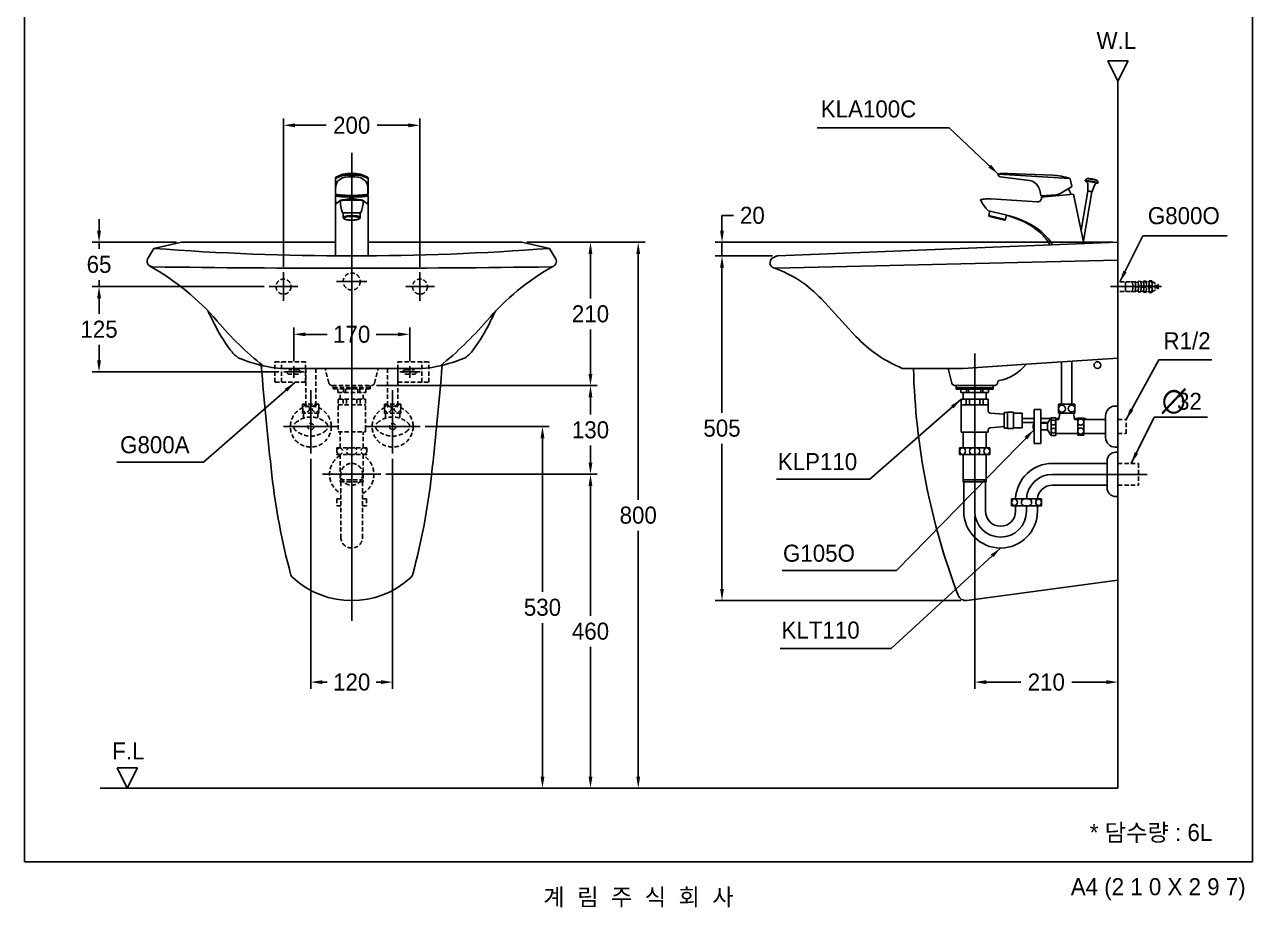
# Model space of a CAD drawing. Header units: millimetres. Extents: x 0 to 5707, y -67 to 2530.
# Drawn here: x 0 to 1800, y -67 to 1227 of the extents above; entities that cross this region are included whole.
import ezdxf
from ezdxf.enums import TextEntityAlignment as Align
from ezdxf.lldxf.tags import DXFTag

# ---------------------------------------------------------------- set-up
doc = ezdxf.new("R2010")
doc.units = ezdxf.units.MM
doc.linetypes.add('DASHED2', pattern=[9.525, 6.35, -3.175])
for name, color, linetype in [('TEXT', 7, 'Continuous'), ('내부선 및 부속', 4, 'Continuous'), ('도각라인', 7, 'Continuous'), ('외형선', 3, 'Continuous'), ('점선', 6, 'DASHED2'), ('중심선', 1, 'DASHED'), ('치수선', 7, 'Continuous')]:
    doc.layers.add(name, color=color, linetype=linetype)
doc.styles.add('____', font='')
doc.styles.add('타이틀', font='H2GTRM.TTF', dxfattribs={"height": 25})
doc.styles.get('____').set_extended_font_data('굴림')
tags = doc.linetypes.add('DASHDOT', pattern=[70, 31, -13, 13, -13]).pattern_tags.tags
tags[10:11] = [DXFTag(74, 4), DXFTag(75, 0), DXFTag(340, '0'), DXFTag(46, 0.0), DXFTag(50, 0.0), DXFTag(44, 0.0), DXFTag(45, 0.0)]
tags[8:9] = [DXFTag(74, 4), DXFTag(75, 0), DXFTag(340, '0'), DXFTag(46, 0.0), DXFTag(50, 0.0), DXFTag(44, 0.0), DXFTag(45, 0.0)]
tags[6:7] = [DXFTag(74, 4), DXFTag(75, 0), DXFTag(340, '0'), DXFTag(46, 0.0), DXFTag(50, 0.0), DXFTag(44, 0.0), DXFTag(45, 0.0)]
tags[4:5] = [DXFTag(74, 4), DXFTag(75, 0), DXFTag(340, '0'), DXFTag(46, 0.0), DXFTag(50, 0.0), DXFTag(44, 0.0), DXFTag(45, 0.0)]
tags = doc.linetypes.add('DASHED', pattern=[25.72, 12.86, -12.86]).pattern_tags.tags
tags[6:7] = [DXFTag(74, 4), DXFTag(75, 0), DXFTag(340, '0'), DXFTag(46, 0.0), DXFTag(50, 0.0), DXFTag(44, 0.0), DXFTag(45, 0.0)]
tags[4:5] = [DXFTag(74, 4), DXFTag(75, 0), DXFTag(340, '0'), DXFTag(46, 0.0), DXFTag(50, 0.0), DXFTag(44, 0.0), DXFTag(45, 0.0)]
doc.dimstyles.new('MSADIM', dxfattribs={"dimtxt": 33, "dimasz": 17, "dimexe": 10, "dimexo": 7.5, "dimgap": 10, "dimtad": 0, "dimtih": 1, "dimtoh": 1, "dimdec": 0, "dimzin": 1, "dimdsep": 46, "dimtxsty": '____', "dimcen": 11.25, "dimadec": 0, "dimazin": 0, "dimtfac": 1, "dimtdec": 0, "dimtix": 1, "dimtmove": 0, "dimatfit": 3, "dimfxl": 0, "dimtolj": 1, "dimtzin": 1, "dimarcsym": 0})

# ---------------------------------------------------------------- blocks, each defined once
blk = doc.blocks.new('*D101')
at = {"layer": '치수선', "color": 0, "linetype": 'Continuous', "lineweight": -2}
for p, q in [((379.6, 871.7), (379.6, 1089.2)), ((579.6, 871.7), (579.6, 1089.2)), ((396.6, 1079.2), (442.3, 1079.2)), ((562.6, 1079.2), (516.9, 1079.2))]:
    blk.add_line(p, q, dxfattribs=at)
at = {"layer": '치수선', "color": 0, "linetype": 'Continuous'}
for points in [[(396.6, 1082), (396.6, 1076.3), (379.6, 1079.2)], [(562.6, 1082), (562.6, 1076.3), (579.6, 1079.2)]]:
    blk.add_solid(points, dxfattribs=at)
at = {"layer": '치수선', "color": 0, "linetype": 'Continuous', "insert": (479.6, 1079.2), "char_height": 25, "attachment_point": 5, "style": '____'}
blk.add_mtext('\\A1;200', dxfattribs=at)
blk = doc.blocks.new('*D102')
at = {"layer": '치수선', "color": 0, "linetype": 'Continuous', "lineweight": -2}
for p, q in [((109.2, 924.8), (109.2, 941.8)), ((222.8, 907.8), (99.2, 907.8)), ((109.2, 907.8), (109.2, 898.1)), ((109.2, 842.8), (109.2, 852.5)), ((351.3, 842.8), (99.2, 842.8)), ((109.2, 825.8), (109.2, 808.8))]:
    blk.add_line(p, q, dxfattribs=at)
at = {"layer": '치수선', "color": 0, "linetype": 'Continuous'}
for points in [[(106.4, 924.8), (112.1, 924.8), (109.2, 907.8)], [(106.4, 825.8), (112.1, 825.8), (109.2, 842.8)]]:
    blk.add_solid(points, dxfattribs=at)
at = {"layer": '치수선', "color": 0, "linetype": 'Continuous', "insert": (109.2, 875.3), "char_height": 25, "attachment_point": 5, "style": '____'}
blk.add_mtext('\\A1;65', dxfattribs=at)
blk = doc.blocks.new('*D103')
at = {"layer": '치수선', "color": 0, "linetype": 'Continuous', "lineweight": -2}
for p, q in [((351.3, 842.8), (99.2, 842.8)), ((109.2, 825.8), (109.2, 803.1)), ((109.2, 734.8), (109.2, 757.4)), ((372.6, 717.8), (99.2, 717.8))]:
    blk.add_line(p, q, dxfattribs=at)
at = {"layer": '치수선', "color": 0, "linetype": 'Continuous'}
for points in [[(106.4, 825.8), (112.1, 825.8), (109.2, 842.8)], [(106.4, 734.8), (112.1, 734.8), (109.2, 717.8)]]:
    blk.add_solid(points, dxfattribs=at)
at = {"layer": '치수선', "color": 0, "linetype": 'Continuous', "insert": (109.2, 780.3), "char_height": 25, "attachment_point": 5, "style": '____'}
blk.add_mtext('\\A1;125', dxfattribs=at)
blk = doc.blocks.new('*D104')
at = {"layer": '치수선', "color": 0, "linetype": 'Continuous', "lineweight": -2}
for p, q in [((736.4, 907.8), (839.6, 907.8)), ((829.6, 890.8), (829.6, 825.6)), ((829.6, 714.8), (829.6, 779.9)), ((515.7, 697.8), (839.6, 697.8))]:
    blk.add_line(p, q, dxfattribs=at)
at = {"layer": '치수선', "color": 0, "linetype": 'Continuous'}
for points in [[(826.8, 890.8), (832.4, 890.8), (829.6, 907.8)], [(826.8, 714.8), (832.4, 714.8), (829.6, 697.8)]]:
    blk.add_solid(points, dxfattribs=at)
at = {"layer": '치수선', "color": 0, "linetype": 'Continuous', "insert": (829.6, 802.8), "char_height": 25, "attachment_point": 5, "style": '____'}
blk.add_mtext('\\A1;210', dxfattribs=at)
blk = doc.blocks.new('*D105')
at = {"layer": '치수선', "color": 0, "linetype": 'Continuous', "lineweight": -2}
for p, q in [((516.3, 697.8), (839.6, 697.8)), ((829.6, 680.8), (829.6, 655.6)), ((829.6, 584.8), (829.6, 609.9)), ((529.7, 567.8), (839.6, 567.8))]:
    blk.add_line(p, q, dxfattribs=at)
at = {"layer": '치수선', "color": 0, "linetype": 'Continuous'}
for points in [[(826.8, 680.8), (832.4, 680.8), (829.6, 697.8)], [(826.8, 584.8), (832.4, 584.8), (829.6, 567.8)]]:
    blk.add_solid(points, dxfattribs=at)
at = {"layer": '치수선', "color": 0, "linetype": 'Continuous', "insert": (829.6, 632.8), "char_height": 25, "attachment_point": 5, "style": '____'}
blk.add_mtext('\\A1;130', dxfattribs=at)
blk = doc.blocks.new('*D106')
at = {"layer": '치수선', "color": 0, "linetype": 'Continuous', "lineweight": -2}
for p, q in [((529.7, 567.8), (839.6, 567.8)), ((829.6, 550.8), (829.6, 360.6)), ((829.6, 124.8), (829.6, 314.9)), ((807.9, 107.8), (839.6, 107.8))]:
    blk.add_line(p, q, dxfattribs=at)
at = {"layer": '치수선', "color": 0, "linetype": 'Continuous'}
for points in [[(826.8, 550.8), (832.4, 550.8), (829.6, 567.8)], [(826.8, 124.8), (832.4, 124.8), (829.6, 107.8)]]:
    blk.add_solid(points, dxfattribs=at)
at = {"layer": '치수선', "color": 0, "linetype": 'Continuous', "insert": (829.6, 337.8), "char_height": 25, "attachment_point": 5, "style": '____'}
blk.add_mtext('\\A1;460', dxfattribs=at)
blk = doc.blocks.new('*D107')
at = {"layer": '치수선', "color": 0, "linetype": 'Continuous', "lineweight": -2}
for p, q in [((587.5, 637.7), (769.2, 637.7)), ((759.2, 620.7), (759.2, 395.6)), ((759.2, 124.8), (759.2, 349.9)), ((731.3, 107.8), (769.2, 107.8))]:
    blk.add_line(p, q, dxfattribs=at)
at = {"layer": '치수선', "color": 0, "linetype": 'Continuous'}
for points in [[(756.4, 620.7), (762.1, 620.7), (759.2, 637.7)], [(756.4, 124.8), (762.1, 124.8), (759.2, 107.8)]]:
    blk.add_solid(points, dxfattribs=at)
at = {"layer": '치수선', "color": 0, "linetype": 'Continuous', "insert": (759.2, 372.8), "char_height": 25, "attachment_point": 5, "style": '____'}
blk.add_mtext('\\A1;530', dxfattribs=at)
blk = doc.blocks.new('*D108')
at = {"layer": '치수선', "color": 0, "linetype": 'Continuous', "lineweight": -2}
for p, q in [((736.4, 907.8), (909.6, 907.8)), ((899.6, 890.8), (899.6, 530.6)), ((899.6, 124.8), (899.6, 485)), ((899.1, 107.8), (909.6, 107.8))]:
    blk.add_line(p, q, dxfattribs=at)
at = {"layer": '치수선', "color": 0, "linetype": 'Continuous'}
for points in [[(896.8, 890.8), (902.4, 890.8), (899.6, 907.8)], [(896.8, 124.8), (902.4, 124.8), (899.6, 107.8)]]:
    blk.add_solid(points, dxfattribs=at)
at = {"layer": '치수선', "color": 0, "linetype": 'Continuous', "insert": (899.6, 507.8), "char_height": 25, "attachment_point": 5, "style": '____'}
blk.add_mtext('\\A1;800', dxfattribs=at)
blk = doc.blocks.new('*D109')
at = {"layer": '치수선', "color": 0, "linetype": 'Continuous', "lineweight": -2}
for p, q in [((419.6, 590.7), (419.6, 253.3)), ((539.6, 590.7), (539.6, 253.3)), ((436.6, 263.3), (443.7, 263.3)), ((522.6, 263.3), (515.5, 263.3))]:
    blk.add_line(p, q, dxfattribs=at)
at = {"layer": '치수선', "color": 0, "linetype": 'Continuous'}
for points in [[(436.6, 266.1), (436.6, 260.4), (419.6, 263.3)], [(522.6, 266.1), (522.6, 260.4), (539.6, 263.3)]]:
    blk.add_solid(points, dxfattribs=at)
at = {"layer": '치수선', "color": 0, "linetype": 'Continuous', "insert": (479.6, 263.3), "char_height": 25, "attachment_point": 5, "style": '____'}
blk.add_mtext('\\A1;120', dxfattribs=at)
blk = doc.blocks.new('*D110')
at = {"layer": '치수선', "color": 0, "linetype": 'Continuous', "lineweight": -2}
for p, q in [((394.6, 733.8), (394.6, 782.9)), ((564.6, 733.8), (564.6, 782.9)), ((411.6, 772.9), (443.7, 772.9)), ((547.6, 772.9), (515.5, 772.9))]:
    blk.add_line(p, q, dxfattribs=at)
at = {"layer": '치수선', "color": 0, "linetype": 'Continuous'}
for points in [[(411.6, 775.7), (411.6, 770.1), (394.6, 772.9)], [(547.6, 775.7), (547.6, 770.1), (564.6, 772.9)]]:
    blk.add_solid(points, dxfattribs=at)
at = {"layer": '치수선', "color": 0, "linetype": 'Continuous', "insert": (479.6, 772.9), "char_height": 25, "attachment_point": 5, "style": '____'}
blk.add_mtext('\\A1;170', dxfattribs=at)
blk = doc.blocks.new('*D111')
at = {"layer": '치수선', "color": 0, "linetype": 'Continuous', "lineweight": -2}
for p, q in [((1022.4, 924.8), (1022.4, 947.2)), ((1022.4, 947.2), (1039.4, 947.2)), ((1595.3, 907.8), (1012.4, 907.8)), ((1022.4, 887.8), (1022.4, 907.8)), ((1096.3, 887.8), (1012.4, 887.8)), ((1022.4, 870.8), (1022.4, 853.8))]:
    blk.add_line(p, q, dxfattribs=at)
at = {"layer": '치수선', "color": 0, "linetype": 'Continuous'}
for points in [[(1019.6, 924.8), (1025.2, 924.8), (1022.4, 907.8)], [(1019.6, 870.8), (1025.2, 870.8), (1022.4, 887.8)]]:
    blk.add_solid(points, dxfattribs=at)
at = {"layer": '치수선', "color": 0, "linetype": 'Continuous', "insert": (1066.9, 947.2), "char_height": 25, "attachment_point": 5, "style": '____'}
blk.add_mtext('\\A1;20', dxfattribs=at)
blk = doc.blocks.new('*D112')
at = {"layer": '치수선', "color": 0, "linetype": 'Continuous', "lineweight": -2}
for p, q in [((1096.3, 887.8), (1012.4, 887.8)), ((1022.4, 870.8), (1022.4, 658.1)), ((1022.4, 399.8), (1022.4, 612.5)), ((1372.3, 382.8), (1012.4, 382.8))]:
    blk.add_line(p, q, dxfattribs=at)
at = {"layer": '치수선', "color": 0, "linetype": 'Continuous'}
for points in [[(1019.6, 870.8), (1025.2, 870.8), (1022.4, 887.8)], [(1019.6, 399.8), (1025.2, 399.8), (1022.4, 382.8)]]:
    blk.add_solid(points, dxfattribs=at)
at = {"layer": '치수선', "color": 0, "linetype": 'Continuous', "insert": (1022.4, 635.3), "char_height": 25, "attachment_point": 5, "style": '____'}
blk.add_mtext('\\A1;505', dxfattribs=at)
blk = doc.blocks.new('*D113')
at = {"layer": '치수선', "color": 0, "linetype": 'Continuous', "lineweight": -2}
for p, q in [((1392.8, 506.2), (1392.8, 253.3)), ((1602.8, 273.1), (1602.8, 253.3)), ((1409.8, 263.3), (1460.5, 263.3)), ((1585.8, 263.3), (1535.1, 263.3))]:
    blk.add_line(p, q, dxfattribs=at)
at = {"layer": '치수선', "color": 0, "linetype": 'Continuous'}
for points in [[(1409.8, 266.1), (1409.8, 260.4), (1392.8, 263.3)], [(1585.8, 266.1), (1585.8, 260.4), (1602.8, 263.3)]]:
    blk.add_solid(points, dxfattribs=at)
at = {"layer": '치수선', "color": 0, "linetype": 'Continuous', "insert": (1497.8, 263.3), "char_height": 25, "attachment_point": 5, "style": '____'}
blk.add_mtext('\\A1;210', dxfattribs=at)

msp = doc.modelspace()

# ---------------------------------------------------------------- linework, layer by layer
at = {"layer": '내부선 및 부속', "linetype": 'Continuous'}
for p, q in [((1507.2, 1006), (1440.9, 1008.8)), ((464.6, 1005.2), (455.6, 1001.4)), ((455.6, 1001.8), (455.6, 978.8)), ((465.2, 1006.9), (456.5, 1003.2)), ((466.1, 1002.4), (460.7, 998.7)), ((467.1, 1007.4), (466, 1007.2)), ((492.2, 1007.4), (493.2, 1007.2)), ((493.2, 1002.4), (498.5, 998.7)), ((494, 1006.9), (502.7, 1003.2)), ((494.6, 1005.2), (503.6, 1001.4)), ((503.6, 1001.8), (503.6, 978.8)), ((503.7, 1002.3), (503.7, 1002.3)), ((1427.2, 1007.2), (1427.4, 1006.2)), ((1427.2, 1007.2), (1427.4, 1006.2)), ((1532.3, 1001.3), (1427.7, 1007.8)), ((1473.4, 998.3), (1430.3, 1003.6)), ((1532.7, 1001), (1535.1, 989.9)), ((1554.8, 997.6), (1555, 998.6)), ((1573.5, 994.3), (1554.8, 997.6)), ((1557.1, 1001.2), (1555, 998.6)), ((1555, 998.6), (1573.7, 995.3)), ((1572.6, 998.4), (1557.1, 1001.2)), ((1558.5, 993.2), (1558.5, 983.2)), ((1565.2, 982), (1568.6, 991.4)), ((1573.7, 995.3), (1572.6, 998.4)), ((1573.7, 995.3), (1573.5, 994.3)), ((455.6, 976.1), (455.6, 887.9)), ((456, 986.5), (455.8, 979.1)), ((459.7, 976.7), (459.6, 976.2)), ((499.5, 976.7), (499.6, 976.2)), ((503.2, 986.5), (503.4, 979.1)), ((503.6, 976.1), (503.6, 887.9)), ((1488.8, 981.7), (1489.9, 976.5)), ((1537.6, 978.2), (1490.5, 974.1)), ((1511.9, 977.5), (1491, 975.7)), ((1494.3, 976), (1494.1, 974.4)), ((1534.6, 988.9), (1519, 979.8)), ((1537.6, 978.2), (1553, 905.8)), ((1558.8, 982.7), (1548.7, 925.7)), ((1552.1, 910), (1564.7, 981.7)), ((1558.5, 983.2), (1565.2, 982)), ((1564.7, 981.7), (1558.8, 982.7)), ((455.6, 968.3), (456.2, 966)), ((462.7, 969.1), (457.5, 964.6)), ((462.7, 969), (462.7, 969)), ((496.5, 969.1), (501.7, 964.6)), ((503.6, 968.3), (503, 966)), ((1484.9, 967.1), (1416.3, 971.3)), ((466.1, 951), (493.1, 951)), ((467.1, 951), (467.1, 943.8)), ((492.1, 951), (492.1, 943.8)), ((1413.2, 953.7), (1436.1, 948.5)), ((1415.1, 953.2), (1413.6, 946.8)), ((1437.9, 941), (1413.6, 946.8)), ((1436.7, 940.3), (1414.3, 945.6)), ((1439.4, 947.4), (1437.9, 941)), ((1101, 869.8), (1602.8, 881.5)), ((1359.3, 701.5), (1353.9, 722.8)), ((1520.3, 670.5), (1520.3, 732.4)), ((1535.3, 670.5), (1535.3, 733.4)), ((1426.3, 701.5), (1426.8, 703.5)), ((1364.2, 697.8), (1421.4, 697.8)), ((1365.8, 697.7), (1365.8, 692.7)), ((1365.8, 694.7), (1419.8, 694.7)), ((1365.8, 692.7), (1419.8, 692.7)), ((1372.3, 692.7), (1372.3, 687.7)), ((1372.3, 687.7), (1413.3, 687.7)), ((1375.8, 677.7), (1375.8, 687.7)), ((1380.8, 692.7), (1380.8, 687.7)), ((1383.8, 692.7), (1383.8, 687.7)), ((1401.8, 692.7), (1401.8, 687.7)), ((1404.8, 692.7), (1404.8, 687.7)), ((1409.8, 677.7), (1409.8, 687.7)), ((1413.3, 692.7), (1413.3, 687.7)), ((1419.8, 697.7), (1419.8, 692.7)), ((1372.8, 677.7), (1372.8, 629.7)), ((1372.8, 677.7), (1412.8, 677.7)), ((1372.8, 669.7), (1412.8, 669.7)), ((1375.8, 669.7), (1409.8, 669.7)), ((1380.3, 677.7), (1380.3, 669.7)), ((1385.3, 677.7), (1385.3, 669.7)), ((1400.3, 677.7), (1400.3, 669.7)), ((1405.3, 677.7), (1405.3, 669.7)), ((1412.8, 677.7), (1412.8, 660.5)), ((1515.8, 670.5), (1539.8, 670.5)), ((1515.8, 657.5), (1515.8, 670.5)), ((1539.8, 657.5), (1539.8, 670.5)), ((1598.8, 667.7), (1602.8, 667.7)), ((1415.5, 657.5), (1435.8, 655.7)), ((1435.8, 658.2), (1435.8, 635.2)), ((1435.8, 658.2), (1440.8, 658.2)), ((1440.8, 658.7), (1440.8, 634.7)), ((1440.8, 658.7), (1449.8, 658.7)), ((1449.8, 658.7), (1449.8, 634.7)), ((1449.8, 657.5), (1462.3, 657.5)), ((1462.3, 657.5), (1462.3, 636)), ((1462.3, 649.7), (1479.8, 649.7)), ((1479.8, 662.7), (1479.8, 612.7)), ((1479.8, 662.7), (1489.8, 662.7)), ((1489.8, 662.7), (1489.8, 612.7)), ((1489.8, 649.7), (1504.2, 649.7)), ((1504.8, 650.7), (1499.8, 642.5)), ((1504.8, 650.7), (1511.8, 650.7)), ((1504.8, 650.7), (1504.8, 624.7)), ((1511.8, 650.7), (1511.8, 624.7)), ((1511.8, 649.7), (1516.6, 649.7)), ((1515.8, 657.5), (1539.8, 657.5)), ((1516.3, 648), (1517.8, 657.5)), ((1537.8, 657.5), (1539.3, 648)), ((1539, 649.7), (1543.8, 649.7)), ((1543.8, 650.2), (1543.8, 625.2)), ((1543.8, 650.2), (1552.8, 650.2)), ((1552.8, 650.2), (1552.8, 625.2)), ((1552.8, 649.7), (1554.3, 649.7)), ((1584.8, 653.7), (1584.8, 621.7)), ((1412.8, 633), (1412.8, 629.7)), ((1415.5, 636), (1435.8, 637.7)), ((1435.8, 635.2), (1440.8, 635.2)), ((1440.8, 634.7), (1449.8, 634.7)), ((1449.8, 636), (1462.3, 636)), ((1462.3, 643.7), (1479.8, 643.7)), ((1489.8, 643.7), (1500.6, 643.7)), ((1489.8, 642.5), (1499.8, 642.5)), ((1489.8, 633), (1499.8, 633)), ((1499.8, 642.5), (1499.8, 633)), ((1499.8, 633), (1504.8, 624.7)), ((1511.8, 648), (1516.3, 648)), ((1539.3, 648), (1543.8, 648)), ((1552.8, 648), (1584.8, 648)), ((1372.8, 629.7), (1412.8, 629.7)), ((1375.8, 606.7), (1375.8, 629.7)), ((1409.8, 606.7), (1409.8, 629.7)), ((1479.8, 612.7), (1489.8, 612.7)), ((1504.8, 624.7), (1511.8, 624.7)), ((1511.8, 627.5), (1543.8, 627.5)), ((1543.8, 625.2), (1552.8, 625.2)), ((1552.8, 627.5), (1584.8, 627.5)), ((1370.8, 606.7), (1414.8, 606.7)), ((1370.8, 606.7), (1370.8, 596.7)), ((1370.8, 596.7), (1414.8, 596.7)), ((1375.8, 596.7), (1375.8, 556.7)), ((1409.8, 596.7), (1409.8, 556.7)), ((1414.8, 606.7), (1414.8, 596.7)), ((1598.8, 607.7), (1602.8, 607.7)), ((1599.8, 600.2), (1602.8, 600.2)), ((1602.8, 600.2), (1602.8, 535.2)), ((1506.7, 583.7), (1586.8, 583.7)), ((1586.8, 587.2), (1586.8, 551.7)), ((1375.8, 559.7), (1409.8, 559.7)), ((1375.8, 556.7), (1409.8, 556.7)), ((1376.8, 556.7), (1376.8, 513.7)), ((1408.8, 556.7), (1408.8, 513.7)), ((1506.7, 551.7), (1586.8, 551.7)), ((1586.8, 551.7), (1586.8, 548.2)), ((1446.8, 531.7), (1490.8, 531.7)), ((1446.8, 531.7), (1446.8, 521.7)), ((1452.8, 531.7), (1452.8, 532.9)), ((1490.8, 531.7), (1490.8, 521.7)), ((1599.8, 535.2), (1602.8, 535.2)), ((1446.8, 521.7), (1490.8, 521.7)), ((1452.8, 521.7), (1452.8, 513.7)), ((1484.8, 521.7), (1484.8, 513.7))]:
    msp.add_line(p, q, dxfattribs=at)
at = {"layer": '내부선 및 부속', "linetype": 'Continuous', "flags": 128}
for points in [[(1427.6, 1007.8, -0.060898), (1440.9, 1008.8)], [(456, 986.5, -0.089073), (457.8, 995.1)], [(457.8, 995.1, -0.148054), (460.7, 998.7)], [(466.1, 1002.4, -0.068814), (466.4, 1002.6)], [(466.3, 1005.7, -0.019852), (470.6, 1006)], [(467.4, 1002.9, -0.026271), (470.6, 1003.3)], [(485.8, 1007.7, -0.016795), (492.5, 1007.3)], [(491.8, 1002.9, -0.036531), (492.8, 1002.6)], [(492.5, 1007.3, -0.078329), (494, 1006.9)], [(493, 1005.7, -0.072082), (494.6, 1005.2)], [(502.7, 1003.2, -0.2995), (503.6, 1001.8)], [(1430.3, 1003.6, -0.169046), (1427.4, 1006.2)], [(1507.2, 1006, -0.071682), (1532.4, 1001.3)], [(1532.3, 1001.3, -0.337043), (1532.7, 1001)], [(1554.8, 997.6, -0.361169), (1558.5, 993.2)], [(1557.1, 1001.2, -0.142794), (1572.6, 998.4)], [(1568.6, 991.4, -0.361169), (1573.5, 994.3)], [(459.8, 975.9, -0.315383), (459.6, 976.2)], [(499.5, 977.5, -0.016667), (491.6, 976.8)], [(497.9, 976.5, -0.013052), (491.6, 976)], [(497, 975.3, -0.019226), (492.1, 974.8)], [(497.3, 974.7, -0.009297), (492.7, 974.4)], [(498.9, 975.7, -0.033057), (497, 975.3)], [(501, 975.2, -0.016749), (497.3, 974.7)], [(500.6, 976.9, -0.01735), (497.9, 976.5)], [(499.5, 975.9, -0.063261), (498.9, 975.7)], [(502.9, 978.1, -0.040906), (499.5, 977.5)], [(502.6, 977.4, -0.047171), (500.6, 976.9)], [(503, 975.7, -0.038487), (501, 975.2)], [(501.4, 977, -0.052464), (503.2, 976.5)], [(503.6, 978.8, -0.312768), (502.6, 977.4)], [(503.6, 979.1, -0.33485), (502.9, 978.1)], [(503.6, 976, -0.104527), (503, 975.7)], [(503.2, 976.5, -0.110263), (503.6, 976.3)], [(503.6, 976.3, -0.425112), (503.6, 976)], [(1490.5, 974.1, -0.51857), (1484.9, 967.1)], [(1485.9, 989.7, -0.070886), (1488.8, 981.7)], [(1491, 975.7, -0.378336), (1489.9, 976.5)], [(1519, 979.8, -0.111261), (1511.9, 977.5)], [(1530.1, 986.3, -0.082698), (1533.9, 977.9)], [(1535.1, 989.9, -0.323464), (1534.6, 988.9)], [(1558.9, 982.7, -0.337834), (1558.5, 983.2)], [(1565.2, 982, -0.337834), (1564.6, 981.7)], [(483.7, 971.3, -0.046773), (495.7, 969.5)], [(491.6, 970, -0.028461), (495.6, 969.5)], [(492.6, 969.3, -0.021614), (495.9, 969)], [(496.6, 968.8, -0.078674), (493.1, 951)], [(495.6, 969.5, -0.135172), (496.5, 969.1)], [(495.9, 969, -0.06795), (496.6, 968.8)], [(496.3, 969.2, -0.261582), (496.6, 968.8)], [(502.5, 964.7, -0.463813), (501.7, 964.6)], [(503, 966, -0.071879), (502.5, 964.7)], [(1401.4, 969.6, -0.495636), (1401.8, 970.3)], [(1413.2, 953.7, -0.069061), (1401.4, 969.6)], [(1401.8, 970.3, -0.046958), (1409.2, 971.3)], [(1409.2, 971.3, -0.025335), (1416.3, 971.3)], [(483.7, 940.4, -0.019341), (479.6, 940.2)], [(488.4, 941.2, -0.04124), (483.7, 940.4)], [(484.4, 945.4, -0.046246), (489, 944.5)], [(485.4, 946.5, -0.049756), (490.1, 945.5)], [(490.1, 941.8, -0.068377), (487, 940.9)], [(490, 941.7, -0.03411), (488.4, 941.2)], [(489, 944.5, -0.109407), (490.9, 943.5)], [(491.3, 942.4, -0.063858), (490, 941.7)], [(490.1, 945.5, -0.094383), (491.8, 944.6)], [(490.9, 942.5, -0.105383), (490.1, 941.8)], [(490.9, 943.5, -0.413018), (490.9, 942.5)], [(492.1, 943.6, -0.188205), (491.3, 942.4)], [(491.8, 944.6, -0.276305), (492.1, 943.6)], [(1436.1, 948.5, -0.07809), (1479.4, 931.2)], [(1437.9, 941, -0.414214), (1436.7, 940.3)], [(1439.4, 947.4, -0.040931), (1466.1, 937.2)], [(1466.1, 937.2, -0.084528), (1492.2, 918.8)], [(1479.4, 931.2, -0.085415), (1500.6, 913.2)], [(1492.2, 918.8, -0.078276), (1503.2, 903.8)], [(1500.6, 913.2, -0.048392), (1506.9, 903.9)], [(349.6, 726.9, -0.047041), (282.2, 792.3)], [(1426.3, 701.5, -0.342459), (1421.4, 697.8)], [(1598.8, 607.7, -0.414214), (1584.8, 621.7)], [(1375.1, 596.8, -0.859727), (1375.1, 606.7)], [(1375.1, 606.7, -0.859727), (1375.1, 596.8)], [(1451.1, 521.8, -0.859727), (1451.1, 531.7)], [(1451.1, 531.7, -0.859727), (1451.1, 521.8)]]:
    msp.add_lwpolyline(points, format="xyb", dxfattribs=at)
at = {"layer": '내부선 및 부속', "linetype": 'Continuous'}
for centre, radius in [((1520.8, 663.9), 5), ((1534.8, 664.1), 5), ((1548.3, 644.2), 4.5), ((1508.3, 643.7), 3.5), ((1508.3, 631.7), 3.5), ((1548.3, 631.2), 4.5)]:
    msp.add_circle(centre, radius, dxfattribs=at)
for centre, radius, start, end in [((479.6, 953.9), 55, 76.8183, 103.1809), ((457.1, 1001.8), 1.5, 113.3083, 180), ((467, 999.7), 6, 96.7897, 113.2812), ((467.2, 1002.3), 5, 95.3932, 113.3083), ((468.7, 996), 7, 100.1745, 108.543), ((476.1, 907.7), 100, 91.5446, 95.3932), ((479.6, 776.2), 230, 87.7594, 92.2406), ((479.6, 878.6), 125, 85.8449, 94.1551), ((479.6, 777.8), 230, 88.4554, 91.5446), ((486.5, 951.1), 55, 83.2103, 87.7594), ((486.5, 973.3), 30, 79.8255, 85.8449), ((492.3, 1001.2), 1.5, 55.7109, 71.457), ((494, 992.1), 8, 21.9073, 55.5941), ((478.2, 985.8), 25, 1.547, 21.9073), ((1427.7, 1007.3), 0.5, 86.4858, 191.9893), ((1471.4, 981.9), 16.5, 28.2146, 82.9494), ((456.6, 979.1), 1, 180, 254.0525), ((457.1, 978.8), 1.5, 180, 249.4721), ((455.8, 976.1), 0.2, 136.2221, 228.3459), ((456.4, 975.6), 1, 111.0535, 136.2221), ((456.7, 977.1), 1.5, 228.3459, 252.2151), ((459.3, 968.1), 9, 99.1281, 111.0535), ((460.3, 988.5), 13.5, 252.2151, 261.0313), ((462.1, 998.3), 21, 254.0525, 263.4222), ((460.4, 987.7), 11, 249.4721, 260.2749), ((466.8, 1029.5), 55, 261.0313, 264.8696), ((465.3, 1016.3), 40, 260.2749, 264.2507), ((473.4, 1095.9), 119.2, 263.4222, 267.2417), ((461.1, 978.2), 2.6, 239.9712, 254.4503), ((464.1, 989.1), 14, 254.4503, 262.0238), ((473.4, 1095.9), 120, 264.2507, 267.2417), ((473.1, 1099.2), 125, 264.8696, 267.0002), ((471.2, 1039.7), 65, 262.0238, 266.4296), ((479.6, 1224.1), 250, 267.0002, 272.9998), ((479.6, 1174.4), 200, 266.4296, 273.5704), ((479.6, 1225.7), 249.2, 267.2417, 272.7583), ((479.6, 1225.7), 250, 267.2417, 272.7583), ((499.3, 976.2), 0.3, 300.0288, 10.0464), ((461.1, 967.3), 5, 194.7819, 211.2271), ((457.2, 965), 0.5, 211.2271, 310.757), ((464, 967.5), 2, 99.9642, 130.7567), ((463.2, 968.8), 0.5, 123.3079, 181.9444), ((463.7, 966.5), 2.5, 97.9387, 113.4878), ((520.6, 970.7), 58, 181.9444, 199.938), ((468.6, 931.3), 38, 92.986, 97.9387), ((479.1, 906.4), 65, 93.1311, 103.8428), ((469.7, 935), 35, 93.4431, 99.9642), ((479.6, 719.6), 250, 87.014, 92.986), ((479.6, 770.3), 200, 86.5569, 93.4431), ((479.6, 896.4), 75, 86.8689, 93.1311), ((468.1, 943.8), 1, 129.2743, 191.0574), ((469.1, 944), 2, 191.0574, 233.692), ((470.7, 940.7), 5, 107.7072, 129.2743), ((471.5, 947.2), 6, 233.692, 248.3072), ((468.8, 942.9), 0.7, 131.0987, 220.8647), ((470.2, 944.1), 2.5, 220.8647, 244.9279), ((471.7, 939.7), 5, 106.1239, 131.0987), ((476.4, 922.6), 24, 96.3133, 107.7072), ((474.2, 952.7), 12, 244.9279, 260.5745), ((473.7, 952.8), 12, 248.3072, 256.1217), ((477.2, 920.5), 25, 95.5326, 106.1239), ((477.8, 969.3), 29, 256.1217, 265.5679), ((479.6, 985.3), 45, 260.5745, 279.4255), ((479.6, 893.8), 53, 83.6867, 96.3133), ((479.6, 895.6), 50, 84.4674, 95.5326), ((479.6, 993.2), 53, 265.5679, 270), ((1414.5, 946.6), 1, 166.6114, 256.6114), ((479.6, 4703.6), 3815.8, 265.6413, 274.3587), ((479.6, 21187.4), 20317.7, 269.17621, 270.82379), ((296.9, 1117.1), 500, 308.7165, 319.4896), ((1414.7, 773.7), 70, 281.2228, 320.3726), ((1428.7, 703), 2, 101.2228, 165.6169), ((1364.2, 702.8), 5, 194.3831, 270), ((1598.8, 653.7), 14, 90, 180), ((1415.8, 660.5), 3, 180, 265.0303), ((1554.3, 646.7), 3, 24.6243, 90), ((1415.8, 633), 3, 94.9697, 180), ((1486.2, 637.7), 7.84, 144.9654, 215.0346), ((1390.3, 601.7), 5, 90, 270), ((1395.3, 601.7), 5, 270, 90), ((1411.3, 601.7), 5, 98.6269, 261.3731), ((1409.8, 601.7), 5, 278.6269, 81.3731), ((1599.8, 587.2), 13, 90, 180), ((1506.7, 529.7), 54, 90, 176.6714), ((1506.7, 529.7), 22, 90, 174.7841), ((1599.8, 548.2), 13, 180, 270), ((1466.3, 526.7), 5, 90, 270), ((1471.3, 526.7), 5, 270, 90), ((1487.3, 526.7), 5, 98.6269, 261.3731), ((1485.8, 526.7), 5, 278.6269, 81.3731), ((1430.8, 513.7), 54, 180, 0), ((1430.8, 513.7), 22, 180, 0)]:
    msp.add_arc(centre, radius, start, end, dxfattribs=at)
msp.add_open_spline([(493.1, 1002.5), (493.1, 1002.5), (493.1, 1002.5)], degree=2, dxfattribs=at)
msp.add_point((479.6, 887.8), dxfattribs=at)
at = {"layer": '도각라인', "color": 7}
for p, q in [((0, 0), (0, 2530)), ((1800, 2530), (1800, 0)), ((0, 0), (1800, 0))]:
    msp.add_line(p, q, dxfattribs=at)
at = {"layer": '외형선', "linetype": 'Continuous'}
for p, q in [((1617.8, 1173.8), (1587.8, 1173.8)), ((1587.8, 1173.8), (1602.8, 1143.8)), ((1602.8, 1143.8), (1617.8, 1173.8)), ((1602.8, 1143.8), (1602.8, 107.8)), ((230.3, 907.8), (189.6, 898.8)), ((230.3, 907.8), (455.6, 907.8)), ((728.9, 907.8), (503.6, 907.8)), ((519.8, 907.8), (728.9, 907.8)), ((728.9, 907.8), (769.6, 898.8)), ((1103.8, 887.8), (1602.8, 907.8)), ((189.6, 898.8), (180.8, 884)), ((769.6, 898.8), (778.5, 884)), ((1101.7, 887.2), (1097.2, 884.9)), ((1168.1, 824.8), (1218.8, 769.9)), ((1602.8, 757.8), (1602.8, 412.8)), ((579.4, 722.8), (379.8, 722.8)), ((1353.9, 722.8), (1287.9, 722.8)), ((1369.6, 722.8), (1353.9, 722.8)), ((1376.1, 723), (1468.6, 729)), ((1468.6, 729), (1602.8, 737.8)), ((1602.8, 412.8), (1381.4, 382.9)), ((165.6, 137.7), (135.6, 137.7)), ((135.6, 137.7), (150.6, 107.7)), ((150.6, 107.7), (165.6, 137.7)), ((111, 107.8), (1602.8, 107.8))]:
    msp.add_line(p, q, dxfattribs=at)
at = {"layer": '외형선', "linetype": 'Continuous', "flags": 128}
for points in [[(187.5, 871.9, -0.577648), (180.8, 884)], [(1101.7, 887.2, -0.108296), (1103.8, 887.8)], [(183.7, 872.9, -0.089067), (282.2, 792.3)], [(682.2, 790.4, -0.011276), (690.7, 807.3)], [(682.2, 790.4, -0.051247), (657.7, 750.2)], [(645.1, 738.1, -0.049707), (597.3, 724.4)], [(646, 738.6, -0.067029), (645.1, 738.1)], [(657.7, 750.2, -0.069181), (646, 738.6)], [(597.3, 724.4, -0.044859), (579.4, 722.8)], [(1376.1, 723, -0.016283), (1369.6, 722.8)]]:
    msp.add_lwpolyline(points, format="xyb", dxfattribs=at)
at = {"layer": '외형선', "linetype": 'Continuous'}
msp.add_circle((1572.8, 727.8), 5, dxfattribs=at)
for centre, radius, start, end in [((771.6, 879.9), 8, 270.8238, 30.8749), ((1100.8, 877.8), 8, 117.0189, 271.3405), ((950.8, 558.4), 360, 119.1306, 139.4896), ((1043.3, 709.3), 170, 42.7774, 71.1589), ((-102.2, 610), 420, 25.44, 28.0241), ((484.8, 889.2), 230, 205.44, 217.1746), ((1358.3, 899), 190, 222.7774, 247.8593), ((349.3, 786.5), 60, 217.1746, 233.0044), ((315.6, 741.8), 4, 233.0044, 248.3433), ((406.7, 971.1), 250.7, 248.3433, 259.726), ((5330.7, 1130.6), 5000, 184.6228, 186.4744), ((379.8, 822.8), 100, 259.726, 270), ((-4371.5, 1130.6), 5000, 353.5256, 355.3772), ((1287.8, 725.8), 3, 247.8593, 272.1291), ((2302.8, 747.3), 1000, 181.4074, 200.9065), ((1356.2, 679.5), 1000, 186.4744, 194.9416), ((-397, 679.5), 1000, 345.0584, 353.5256), ((401.6, 424.8), 12, 194.9416, 227.925), ((479.6, 511.2), 128.4, 227.925, 312.075), ((557.6, 424.8), 12, 312.075, 345.0584), ((1379.8, 394.8), 12, 200.9065, 277.6894)]:
    msp.add_arc(centre, radius, start, end, dxfattribs=at)
at = {"layer": '점선'}
for p, q in [((1621.4, 849.8), (1602.8, 849.8)), ((1613.8, 849.8), (1613.8, 842.8)), ((1628.4, 850.1), (1621.4, 849.8)), ((1624.4, 849.9), (1624.8, 842.9)), ((1652.5, 850.4), (1624.5, 848.9)), ((1628.4, 850.1), (1628.8, 843.2)), ((1632.4, 850.4), (1636.4, 850.6)), ((1632.4, 850.4), (1632.8, 843.4)), ((1636.4, 850.6), (1636.8, 843.6)), ((1640.4, 850.8), (1644.4, 851)), ((1640.4, 850.8), (1640.8, 843.8)), ((1644.4, 851), (1644.8, 844)), ((1648.4, 851.2), (1652.4, 851.4)), ((1648.4, 851.2), (1648.8, 844.2)), ((1652.4, 851.4), (1652.8, 844.4)), ((1652.5, 850.4), (1662.8, 844.9)), ((1621.4, 835.8), (1602.8, 835.8)), ((1613.8, 835.8), (1613.8, 842.8)), ((1628.4, 835.4), (1621.4, 835.8)), ((1662.8, 844.9), (1621.6, 842.8)), ((1662.8, 840.6), (1621.6, 842.8)), ((1624.4, 835.6), (1624.8, 842.6)), ((1652.5, 835.2), (1624.5, 836.6)), ((1628.4, 835.4), (1628.8, 842.4)), ((1632.4, 835.2), (1632.8, 842.2)), ((1632.4, 835.2), (1636.4, 835)), ((1636.4, 835), (1636.8, 842)), ((1640.4, 834.8), (1640.8, 841.8)), ((1640.4, 834.8), (1644.4, 834.6)), ((1644.4, 834.6), (1644.8, 841.6)), ((1648.4, 834.4), (1648.8, 841.4)), ((1648.4, 834.4), (1652.4, 834.2)), ((1655.8, 842.8), (1650.7, 844.3)), ((1655.8, 842.8), (1650.7, 841.3)), ((1652.4, 834.2), (1652.8, 841.1)), ((1652.5, 835.2), (1662.8, 840.6)), ((411.9, 732.8), (366.9, 732.8)), ((366.9, 702.8), (366.9, 732.8)), ((376.9, 702.8), (376.9, 732.8)), ((401.1, 721), (388.1, 721)), ((411.9, 702.8), (411.9, 732.8)), ((412.1, 722.8), (412.1, 670.5)), ((427.1, 722.8), (427.1, 670.5)), ((446.2, 701.5), (440.7, 722.8)), ((513.1, 701.5), (518.5, 722.8)), ((532.1, 722.8), (532.1, 670.5)), ((547.1, 722.8), (547.1, 670.5)), ((547.4, 732.8), (592.4, 732.8)), ((547.4, 702.8), (547.4, 732.8)), ((558.1, 721), (571.1, 721)), ((582.4, 702.8), (582.4, 732.8)), ((592.4, 702.8), (592.4, 732.8)), ((411.9, 702.8), (366.9, 702.8)), ((401.1, 714.5), (388.1, 714.5)), ((547.4, 702.8), (592.4, 702.8)), ((558.1, 714.5), (571.1, 714.5)), ((451, 697.8), (508.2, 697.8)), ((452.6, 697.8), (452.6, 692.8)), ((452.6, 694.8), (506.6, 694.8)), ((452.6, 692.8), (506.6, 692.8)), ((459.1, 692.8), (459.1, 687.8)), ((459.1, 687.8), (500.1, 687.8)), ((462.6, 677.8), (462.6, 687.8)), ((467.6, 692.8), (467.6, 687.8)), ((470.6, 692.8), (470.6, 687.8)), ((488.6, 692.8), (488.6, 687.8)), ((491.6, 692.8), (491.6, 687.8)), ((496.6, 677.8), (496.6, 687.8)), ((500.1, 692.8), (500.1, 687.8)), ((506.6, 697.8), (506.6, 692.8)), ((407.6, 670.5), (407.6, 657.5)), ((431.6, 670.5), (407.6, 670.5)), ((431.6, 670.5), (431.6, 657.5)), ((459.6, 677.8), (459.6, 629.8)), ((459.6, 677.8), (499.6, 677.8)), ((459.6, 669.8), (499.6, 669.8)), ((467.1, 677.8), (467.1, 669.8)), ((472.1, 677.8), (472.1, 669.8)), ((487.1, 677.8), (487.1, 669.8)), ((492.1, 677.8), (492.1, 669.8)), ((499.6, 677.8), (499.6, 633)), ((527.6, 670.5), (527.6, 657.5)), ((551.6, 670.5), (527.6, 670.5)), ((551.6, 670.5), (551.6, 657.5)), ((431.6, 657.5), (407.6, 657.5)), ((409.1, 657.5), (409.1, 650)), ((430.1, 657.5), (430.1, 650)), ((551.6, 657.5), (527.6, 657.5)), ((529.1, 657.5), (529.1, 650)), ((550.1, 657.5), (550.1, 650)), ((499.6, 633), (499.6, 629.8)), ((1602.8, 648), (1614.8, 648)), ((1614.8, 627.5), (1614.8, 648)), ((459.6, 629.8), (499.6, 629.8)), ((462.6, 606.8), (462.6, 629.8)), ((496.6, 606.8), (496.6, 629.8)), ((1602.8, 627.5), (1614.8, 627.5)), ((457.6, 606.8), (501.6, 606.8)), ((457.6, 606.8), (457.6, 596.8)), ((457.6, 596.8), (501.6, 596.8)), ((462.6, 596.8), (462.6, 556.8)), ((496.6, 596.8), (496.6, 556.8)), ((501.6, 606.8), (501.6, 596.8)), ((1602.8, 583.7), (1632.8, 583.7)), ((1632.8, 583.7), (1632.8, 551.7)), ((462.6, 559.8), (496.6, 559.8)), ((462.6, 556.8), (496.6, 556.8)), ((463.6, 556.8), (463.6, 475.8)), ((495.6, 556.8), (495.6, 475.8)), ((1602.8, 551.7), (1632.8, 551.7)), ((457.9, 531.8), (457.9, 521.8)), ((463.6, 531.8), (457.9, 531.8)), ((501.4, 531.8), (495.6, 531.8)), ((501.4, 531.8), (501.4, 521.8)), ((463.6, 521.8), (457.9, 521.8)), ((501.4, 521.8), (495.6, 521.8))]:
    msp.add_line(p, q, dxfattribs=at)
at = {"layer": '점선', "flags": 128}
for points in [[(388.1, 714.5, -1), (388.1, 721)], [(401.1, 721, -1), (401.1, 714.5)], [(513.1, 701.5, -0.342465), (508.2, 697.8)], [(396.9, 642.9, -0.388889), (442.3, 642.9)], [(516.9, 642.9, -0.388889), (562.3, 642.9)], [(396.9, 632.6, -0.44), (396.9, 642.9)], [(442.3, 632.6, -0.388889), (396.9, 632.6)], [(442.3, 642.9, -0.44), (442.3, 632.6)], [(516.9, 632.6, -0.44), (516.9, 642.9)], [(562.3, 632.6, -0.388889), (516.9, 632.6)], [(562.3, 642.9, -0.44), (562.3, 632.6)], [(461.9, 596.8, -0.859727), (461.9, 606.7)], [(461.9, 606.7, -0.859727), (461.9, 596.8)]]:
    msp.add_lwpolyline(points, format="xyb", dxfattribs=at)
at = {"layer": '점선'}
for centre, radius in [((379.6, 842.8), 11), ((479.6, 850.3), 12.5), ((579.6, 842.8), 11), ((419.6, 637.7), 30), ((412.7, 663.9), 5), ((426.6, 664.1), 5), ((539.6, 637.7), 30), ((532.7, 663.9), 5), ((546.6, 664.1), 5), ((419.6, 637.7), 4.5), ((539.6, 637.7), 4.5), ((479.6, 567.8), 16)]:
    msp.add_circle(centre, radius, dxfattribs=at)
for centre, radius, start, end in [((558.1, 717.8), 3.25, 90, 270), ((571.1, 717.8), 3.25, 270, 90), ((451, 702.8), 5, 194.3831, 270.0013), ((479.6, 567.8), 32.5, 121.5389, 240.5076), ((477.1, 601.8), 5, 90, 270), ((482.1, 601.8), 5, 270, 90), ((498.1, 601.8), 5, 98.6269, 261.3731), ((479.6, 567.8), 32.5, 299.4924, 58.4611), ((496.6, 601.8), 5, 278.6269, 81.3731), ((479.6, 475.8), 16, 180, 0)]:
    msp.add_arc(centre, radius, start, end, dxfattribs=at)
at = {"layer": '중심선', "linetype": 'DASHDOT'}
for p, q in [((479.6, 1038.7), (479.6, 353.1)), ((379.6, 864.2), (379.6, 821.9)), ((579.6, 864.2), (579.6, 821.9)), ((457.3, 850.3), (501.7, 850.3)), ((358.8, 842.8), (400.4, 842.8)), ((558.7, 842.8), (601.1, 842.8)), ((1591.9, 842.8), (1666.6, 842.8)), ((1392.8, 744.7), (1392.8, 513.7)), ((394.6, 709), (394.6, 726.3)), ((564.6, 709), (564.6, 726.3)), ((409.9, 717.8), (380.1, 717.8)), ((579.9, 717.8), (550.1, 717.8)), ((419.6, 691.2), (419.6, 598.2)), ((539.6, 691.2), (539.6, 598.2)), ((379.5, 637.7), (460, 637.7)), ((499.5, 637.7), (580, 637.7)), ((436.8, 567.8), (522.2, 567.8)), ((1506.7, 567.7), (1645.9, 567.7)), ((1468.8, 521.7), (1468.8, 513.7))]:
    msp.add_line(p, q, dxfattribs=at)
for centre, start, end in [((1506.7, 529.7), 90, 176.6714), ((1430.8, 513.7), 180.0006, 0)]:
    msp.add_arc(centre, 38, start, end, dxfattribs=at)

# ---------------------------------------------------------------- texts
at = {"layer": 'TEXT', "style": '타이틀'}
for s, p in [('W.L', (1600.5, 1203.6)), ('F.L', (152.1, 162.4))]:
    msp.add_text(s, height=25, dxfattribs=at).set_placement(p, align=Align.MIDDLE)
for s, p in [('* 담수량 : 6L', (1651.3, 42.9)), ('계  림  주  식  회  사', (900, -51.7))]:
    msp.add_text(s, height=25, dxfattribs=at).set_placement(p, align=Align.MIDDLE_CENTER)
msp.add_text('A4 (2 1 0 X 2 9 7)', height=25, dxfattribs=at).set_placement((1790, -36.5), align=Align.MIDDLE_RIGHT)
at = {"layer": 'TEXT', "char_height": 25, "width": 380.447, "attachment_point": 1, "line_spacing_factor": 0.963855, "style": '타이틀'}
for s, insert in [('\\A1;KLA100C', (1167.2, 1115.7)), ('\\A1;G800O', (1646.7, 959.3)), ('\\A1;G800A', (140.1, 623.6)), ('\\A1;KLP110', (1104.2, 598.9)), ('\\A1;G105O', (1111.8, 464.7)), ('\\A1;KLT110', (1109.7, 352))]:
    msp.add_mtext(s, dxfattribs=dict(at, insert=insert))
at = {"layer": '치수선'}
for s, height, style, p in [('∅', 35, '____', (1667, 658.3)), ('32', 25, '타이틀', (1689.5, 662.3))]:
    msp.add_text(s, height=height, dxfattribs=dict(at, style=style)).set_placement(p)
at = {"layer": '치수선', "linetype": 'Continuous', "insert": (1669.6, 776), "char_height": 25, "width": 380.447, "attachment_point": 1, "line_spacing_factor": 0.963855, "style": '타이틀'}
msp.add_mtext('\\A1;R1/2', dxfattribs=at)

# ---------------------------------------------------------------- dimensions: what is measured, and where the dimension line sits
at = {"layer": '치수선', "linetype": 'Continuous'}
for base, p1, p2, picture, middle in [((579.6, 1079.2), (379.6, 864.2), (579.6, 864.2), '*D101', (479.6, 1079.2)), ((564.6, 772.9), (394.6, 726.3), (564.6, 726.3), '*D110', (479.6, 772.9)), ((539.6, 263.3), (419.6, 598.2), (539.6, 598.2), '*D109', (479.6, 263.3))]:
    dim = msp.add_linear_dim(base=base, p1=p1, p2=p2, dimstyle='MSADIM', override={"dimtxt": 25}, dxfattribs=at)
    dim.commit()
    dim.dimension.update_dxf_attribs({"geometry": picture, "text_midpoint": middle, "dimtype": 160})
for base, p1, p2, picture, middle in [((1022.4, 887.8), (1602.8, 907.8), (1103.8, 887.8), '*D111', (1066.9, 947.2)), ((109.2, 907.8), (358.8, 842.8), (230.3, 907.8), '*D102', (109.2, 875.3)), ((899.6, 107.8), (728.9, 907.8), (891.6, 107.8), '*D108', (899.6, 507.8)), ((759.2, 107.8), (580, 637.7), (723.8, 107.8), '*D107', (759.2, 372.8))]:
    dim = msp.add_linear_dim(base=base, p1=p1, p2=p2, angle=90, dimstyle='MSADIM', override={"dimtxt": 25}, dxfattribs=at)
    dim.commit()
    dim.dimension.update_dxf_attribs({"geometry": picture, "text_midpoint": middle, "dimtype": 160})
for base, p1, p2, picture, middle in [((829.6, 697.8), (728.9, 907.8), (508.2, 697.8), '*D104', (829.6, 802.8)), ((1022.4, 382.8), (1103.8, 887.8), (1379.8, 382.8), '*D112', (1022.4, 635.3)), ((109.2, 717.8), (358.8, 842.8), (380.1, 717.8), '*D103', (109.2, 780.3)), ((829.6, 697.8), (522.2, 567.8), (508.8, 697.8), '*D105', (829.6, 632.8)), ((829.6, 107.8), (522.2, 567.8), (800.4, 107.8), '*D106', (829.6, 337.8))]:
    dim = msp.add_linear_dim(base=base, p1=p1, p2=p2, angle=90, dimstyle='MSADIM', override={"dimtxt": 25}, dxfattribs=at)
    dim.commit()
    dim.dimension.update_dxf_attribs({"geometry": picture, "text_midpoint": middle})
dim = msp.add_linear_dim(base=(1602.8, 263.3), p1=(1392.8, 513.7), p2=(1602.8, 280.6), dimstyle='MSADIM', override={"dimtxt": 25}, dxfattribs=at)
dim.commit()
dim.dimension.update_dxf_attribs({"geometry": '*D113', "text_midpoint": (1497.8, 263.3)})

# ---------------------------------------------------------------- leaders
for points in [[(1427.3, 1007.7), (1355.3, 1075.6), (1161.9, 1075.6)], [(1605.6, 849.6), (1639.4, 917.3), (1763.1, 917.3)], [(1614.8, 648), (1662.6, 735.6), (1740.6, 735.6)], [(396.1, 702.3), (262.3, 585.5), (135.4, 585.5)], [(1372.7, 677.6), (1239, 560.8), (1102.5, 560.8)], [(1622.2, 583.7), (1655.9, 651.3), (1734.2, 651.3)], [(1479.8, 633.2), (1278.1, 426.7), (1110.8, 426.6)], [(1430.8, 459.7), (1270.4, 312.3), (1107.5, 312.3)]]:
    msp.add_leader(points, dimstyle='MSADIM', override={"dimtxt": 25}, dxfattribs=at)

doc.saveas('drawing.dxf')
